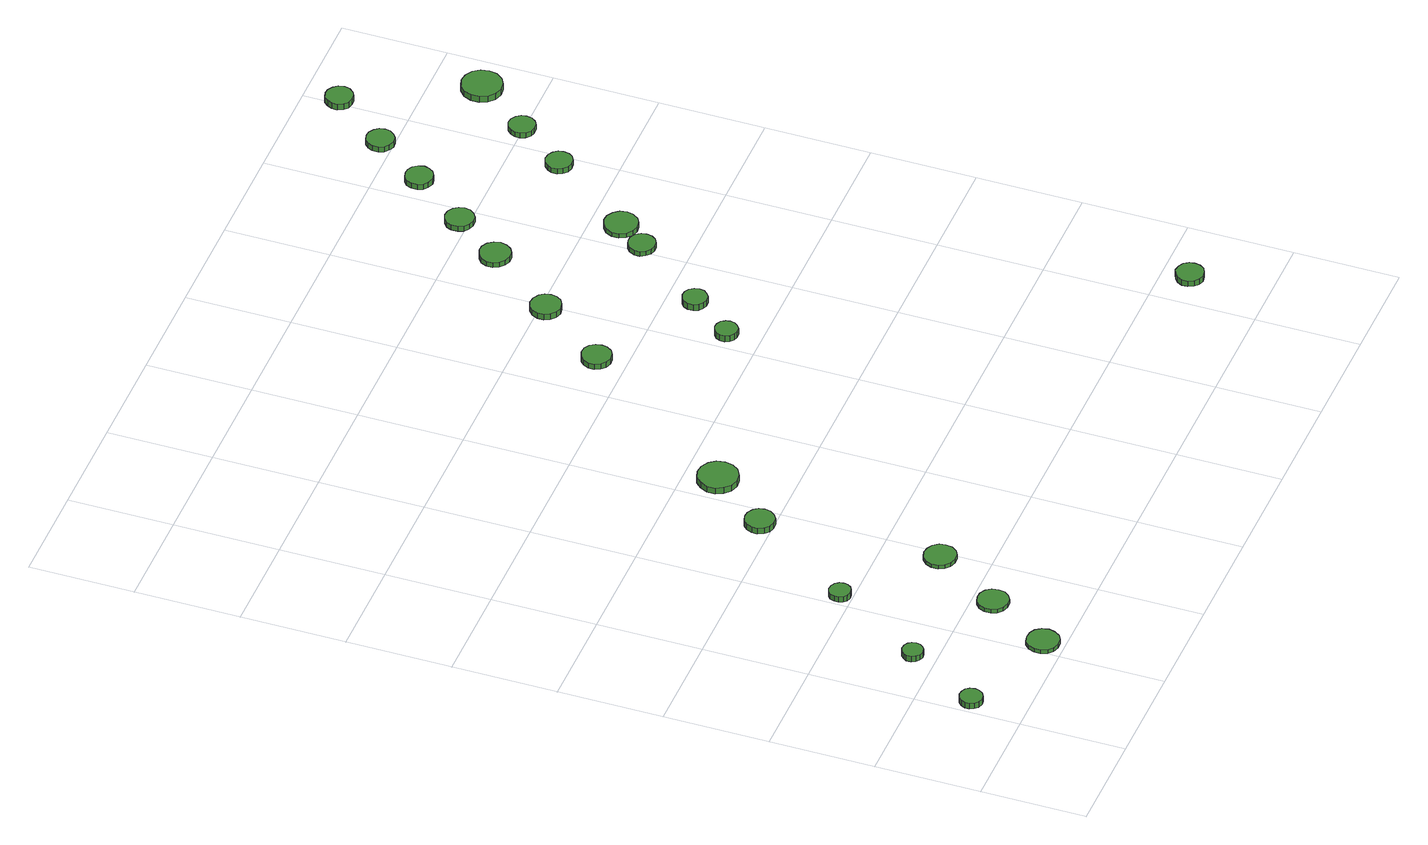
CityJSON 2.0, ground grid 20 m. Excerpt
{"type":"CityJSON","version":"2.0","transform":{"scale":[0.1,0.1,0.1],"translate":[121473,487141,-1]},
"CityObjects":{
"tree1":{"type":"SolitaryVegetationObject","attributes":{"function":"something"},"geometry":[{"type":"MultiSurface","lod":"1","boundaries":[[[0,1,2,3,4,5,6,7,8,9,10,11,12,13,14]],[[15,16,17,18,19,20,21,22,23,24,25,26,27,28,29]],[[0,29,28,1]],[[1,28,27,2]],[[2,27,26,3]],[[3,26,25,4]],[[4,25,24,5]],[[5,24,23,6]],[[6,23,22,7]],[[7,22,21,8]],[[8,21,20,9]],[[9,20,19,10]],[[10,19,18,11]],[[11,18,17,12]],[[12,17,16,13]],[[13,16,15,14]],[[14,15,29,0]]]}]},
"tree2":{"type":"SolitaryVegetationObject","attributes":{"function":"something"},"geometry":[{"type":"MultiSurface","lod":"1","boundaries":[[[30,31,32,33,34,35,36,37,38,39,40,41,42,43,44]],[[45,46,47,48,49,50,51,52,53,54,55,56,57,58,59]],[[30,59,58,31]],[[31,58,57,32]],[[32,57,56,33]],[[33,56,55,34]],[[34,55,54,35]],[[35,54,53,36]],[[36,53,52,37]],[[37,52,51,38]],[[38,51,50,39]],[[39,50,49,40]],[[40,49,48,41]],[[41,48,47,42]],[[42,47,46,43]],[[43,46,45,44]],[[44,45,59,30]]]}]},
"tree3":{"type":"SolitaryVegetationObject","attributes":{"function":"something"},"geometry":[{"type":"MultiSurface","lod":"1","boundaries":[[[60,61,62,63,64,65,66,67,68,69,70,71,72,73,74]],[[75,76,77,78,79,80,81,82,83,84,85,86,87,88,89]],[[60,89,88,61]],[[61,88,87,62]],[[62,87,86,63]],[[63,86,85,64]],[[64,85,84,65]],[[65,84,83,66]],[[66,83,82,67]],[[67,82,81,68]],[[68,81,80,69]],[[69,80,79,70]],[[70,79,78,71]],[[71,78,77,72]],[[72,77,76,73]],[[73,76,75,74]],[[74,75,89,60]]]}]},
"tree4":{"type":"SolitaryVegetationObject","attributes":{"function":"something"},"geometry":[{"type":"MultiSurface","lod":"1","boundaries":[[[90,91,92,93,94,95,96,97,98,99,100,101,102,103,104]],[[105,106,107,108,109,110,111,112,113,114,115,116,117,118,119]],[[90,119,118,91]],[[91,118,117,92]],[[92,117,116,93]],[[93,116,115,94]],[[94,115,114,95]],[[95,114,113,96]],[[96,113,112,97]],[[97,112,111,98]],[[98,111,110,99]],[[99,110,109,100]],[[100,109,108,101]],[[101,108,107,102]],[[102,107,106,103]],[[103,106,105,104]],[[104,105,119,90]]]}]},
"tree5":{"type":"SolitaryVegetationObject","attributes":{"function":"something"},"geometry":[{"type":"MultiSurface","lod":"1","boundaries":[[[120,121,122,123,124,125,126,127,128,129,130,131,132,133,134]],[[135,136,137,138,139,140,141,142,143,144,145,146,147,148,149]],[[120,149,148,121]],[[121,148,147,122]],[[122,147,146,123]],[[123,146,145,124]],[[124,145,144,125]],[[125,144,143,126]],[[126,143,142,127]],[[127,142,141,128]],[[128,141,140,129]],[[129,140,139,130]],[[130,139,138,131]],[[131,138,137,132]],[[132,137,136,133]],[[133,136,135,134]],[[134,135,149,120]]]}]},
"tree6":{"type":"SolitaryVegetationObject","attributes":{"function":"something"},"geometry":[{"type":"MultiSurface","lod":"1","boundaries":[[[150,151,152,153,154,155,156,157,158,159,160,161,162,163,164]],[[165,166,167,168,169,170,171,172,173,174,175,176,177,178,179]],[[150,179,178,151]],[[151,178,177,152]],[[152,177,176,153]],[[153,176,175,154]],[[154,175,174,155]],[[155,174,173,156]],[[156,173,172,157]],[[157,172,171,158]],[[158,171,170,159]],[[159,170,169,160]],[[160,169,168,161]],[[161,168,167,162]],[[162,167,166,163]],[[163,166,165,164]],[[164,165,179,150]]]}]},
"tree7":{"type":"SolitaryVegetationObject","attributes":{"function":"something"},"geometry":[{"type":"MultiSurface","lod":"1","boundaries":[[[180,181,182,183,184,185,186,187,188,189,190,191,192,193,194]],[[195,196,197,198,199,200,201,202,203,204,205,206,207,208,209]],[[180,209,208,181]],[[181,208,207,182]],[[182,207,206,183]],[[183,206,205,184]],[[184,205,204,185]],[[185,204,203,186]],[[186,203,202,187]],[[187,202,201,188]],[[188,201,200,189]],[[189,200,199,190]],[[190,199,198,191]],[[191,198,197,192]],[[192,197,196,193]],[[193,196,195,194]],[[194,195,209,180]]]}]},
"tree8":{"type":"SolitaryVegetationObject","attributes":{"function":"something"},"geometry":[{"type":"MultiSurface","lod":"1","boundaries":[[[210,211,212,213,214,215,216,217,218,219,220,221,222,223,224]],[[225,226,227,228,229,230,231,232,233,234,235,236,237,238,239]],[[210,239,238,211]],[[211,238,237,212]],[[212,237,236,213]],[[213,236,235,214]],[[214,235,234,215]],[[215,234,233,216]],[[216,233,232,217]],[[217,232,231,218]],[[218,231,230,219]],[[219,230,229,220]],[[220,229,228,221]],[[221,228,227,222]],[[222,227,226,223]],[[223,226,225,224]],[[224,225,239,210]]]}]},
"tree9":{"type":"SolitaryVegetationObject","attributes":{"function":"something"},"geometry":[{"type":"MultiSurface","lod":"1","boundaries":[[[240,241,242,243,244,245,246,247,248,249,250,251,252,253,254]],[[255,256,257,258,259,260,261,262,263,264,265,266,267,268,269]],[[240,269,268,241]],[[241,268,267,242]],[[242,267,266,243]],[[243,266,265,244]],[[244,265,264,245]],[[245,264,263,246]],[[246,263,262,247]],[[247,262,261,248]],[[248,261,260,249]],[[249,260,259,250]],[[250,259,258,251]],[[251,258,257,252]],[[252,257,256,253]],[[253,256,255,254]],[[254,255,269,240]]]}]},
"tree10":{"type":"SolitaryVegetationObject","attributes":{"function":"something"},"geometry":[{"type":"MultiSurface","lod":"1","boundaries":[[[270,271,272,273,274,275,276,277,278,279,280,281,282,283,284]],[[285,286,287,288,289,290,291,292,293,294,295,296,297,298,299]],[[270,299,298,271]],[[271,298,297,272]],[[272,297,296,273]],[[273,296,295,274]],[[274,295,294,275]],[[275,294,293,276]],[[276,293,292,277]],[[277,292,291,278]],[[278,291,290,279]],[[279,290,289,280]],[[280,289,288,281]],[[281,288,287,282]],[[282,287,286,283]],[[283,286,285,284]],[[284,285,299,270]]]}]},
"tree11":{"type":"SolitaryVegetationObject","attributes":{"function":"something"},"geometry":[{"type":"MultiSurface","lod":"1","boundaries":[[[300,301,302,303,304,305,306,307,308,309,310,311,312,313,314]],[[315,316,317,318,319,320,321,322,323,324,325,326,327,328,329]],[[300,329,328,301]],[[301,328,327,302]],[[302,327,326,303]],[[303,326,325,304]],[[304,325,324,305]],[[305,324,323,306]],[[306,323,322,307]],[[307,322,321,308]],[[308,321,320,309]],[[309,320,319,310]],[[310,319,318,311]],[[311,318,317,312]],[[312,317,316,313]],[[313,316,315,314]],[[314,315,329,300]]]}]},
"tree12":{"type":"SolitaryVegetationObject","attributes":{"function":"something"},"geometry":[{"type":"MultiSurface","lod":"1","boundaries":[[[330,331,332,333,334,335,336,337,338,339,340,341,342,343,344]],[[345,346,347,348,349,350,351,352,353,354,355,356,357,358,359]],[[330,359,358,331]],[[331,358,357,332]],[[332,357,356,333]],[[333,356,355,334]],[[334,355,354,335]],[[335,354,353,336]],[[336,353,352,337]],[[337,352,351,338]],[[338,351,350,339]],[[339,350,349,340]],[[340,349,348,341]],[[341,348,347,342]],[[342,347,346,343]],[[343,346,345,344]],[[344,345,359,330]]]}]},
"tree13":{"type":"SolitaryVegetationObject","attributes":{"function":"something"},"geometry":[{"type":"MultiSurface","lod":"1","boundaries":[[[360,361,362,363,364,365,366,367,368,369,370,371,372,373,374]],[[375,376,377,378,379,380,381,382,383,384,385,386,387,388,389]],[[360,389,388,361]],[[361,388,387,362]],[[362,387,386,363]],[[363,386,385,364]],[[364,385,384,365]],[[365,384,383,366]],[[366,383,382,367]],[[367,382,381,368]],[[368,381,380,369]],[[369,380,379,370]],[[370,379,378,371]],[[371,378,377,372]],[[372,377,376,373]],[[373,376,375,374]],[[374,375,389,360]]]}]},
"tree14":{"type":"SolitaryVegetationObject","attributes":{"function":"something"},"geometry":[{"type":"MultiSurface","lod":"1","boundaries":[[[390,391,392,393,394,395,396,397,398,399,400,401,402,403,404]],[[405,406,407,408,409,410,411,412,413,414,415,416,417,418,419]],[[390,419,418,391]],[[391,418,417,392]],[[392,417,416,393]],[[393,416,415,394]],[[394,415,414,395]],[[395,414,413,396]],[[396,413,412,397]],[[397,412,411,398]],[[398,411,410,399]],[[399,410,409,400]],[[400,409,408,401]],[[401,408,407,402]],[[402,407,406,403]],[[403,406,405,404]],[[404,405,419,390]]]}]},
"tree15":{"type":"SolitaryVegetationObject","attributes":{"function":"something"},"geometry":[{"type":"MultiSurface","lod":"1","boundaries":[[[420,421,422,423,424,425,426,427,428,429,430,431,432,433,434]],[[435,436,437,438,439,440,441,442,443,444,445,446,447,448,449]],[[420,449,448,421]],[[421,448,447,422]],[[422,447,446,423]],[[423,446,445,424]],[[424,445,444,425]],[[425,444,443,426]],[[426,443,442,427]],[[427,442,441,428]],[[428,441,440,429]],[[429,440,439,430]],[[430,439,438,431]],[[431,438,437,432]],[[432,437,436,433]],[[433,436,435,434]],[[434,435,449,420]]]}]},
"tree16":{"type":"SolitaryVegetationObject","attributes":{"function":"something"},"geometry":[{"type":"MultiSurface","lod":"1","boundaries":[[[450,451,452,453,454,455,456,457,458,459,460,461,462,463,464]],[[465,466,467,468,469,470,471,472,473,474,475,476,477,478,479]],[[450,479,478,451]],[[451,478,477,452]],[[452,477,476,453]],[[453,476,475,454]],[[454,475,474,455]],[[455,474,473,456]],[[456,473,472,457]],[[457,472,471,458]],[[458,471,470,459]],[[459,470,469,460]],[[460,469,468,461]],[[461,468,467,462]],[[462,467,466,463]],[[463,466,465,464]],[[464,465,479,450]]]}]},
"tree17":{"type":"SolitaryVegetationObject","attributes":{"function":"something"},"geometry":[{"type":"MultiSurface","lod":"1","boundaries":[[[480,481,482,483,484,485,486,487,488,489,490,491,492,493,494]],[[495,496,497,498,499,500,501,502,503,504,505,506,507,508,509]],[[480,509,508,481]],[[481,508,507,482]],[[482,507,506,483]],[[483,506,505,484]],[[484,505,504,485]],[[485,504,503,486]],[[486,503,502,487]],[[487,502,501,488]],[[488,501,500,489]],[[489,500,499,490]],[[490,499,498,491]],[[491,498,497,492]],[[492,497,496,493]],[[493,496,495,494]],[[494,495,509,480]]]}]},
"tree18":{"type":"SolitaryVegetationObject","attributes":{"function":"something"},"geometry":[{"type":"MultiSurface","lod":"1","boundaries":[[[510,511,512,513,514,515,516,517,518,519,520,521,522,523,524]],[[525,526,527,528,529,530,531,532,533,534,535,536,537,538,539]],[[510,539,538,511]],[[511,538,537,512]],[[512,537,536,513]],[[513,536,535,514]],[[514,535,534,515]],[[515,534,533,516]],[[516,533,532,517]],[[517,532,531,518]],[[518,531,530,519]],[[519,530,529,520]],[[520,529,528,521]],[[521,528,527,522]],[[522,527,526,523]],[[523,526,525,524]],[[524,525,539,510]]]}]},
"tree19":{"type":"SolitaryVegetationObject","attributes":{"function":"something"},"geometry":[{"type":"MultiSurface","lod":"1","boundaries":[[[540,541,542,543,544,545,546,547,548,549,550,551,552,553,554]],[[555,556,557,558,559,560,561,562,563,564,565,566,567,568,569]],[[540,569,568,541]],[[541,568,567,542]],[[542,567,566,543]],[[543,566,565,544]],[[544,565,564,545]],[[545,564,563,546]],[[546,563,562,547]],[[547,562,561,548]],[[548,561,560,549]],[[549,560,559,550]],[[550,559,558,551]],[[551,558,557,552]],[[552,557,556,553]],[[553,556,555,554]],[[554,555,569,540]]]}]},
"tree20":{"type":"SolitaryVegetationObject","attributes":{"function":"something"},"geometry":[{"type":"MultiSurface","lod":"1","boundaries":[[[570,571,572,573,574,575,576,577,578,579,580,581,582,583,584]],[[585,586,587,588,589,590,591,592,593,594,595,596,597,598,599]],[[570,599,598,571]],[[571,598,597,572]],[[572,597,596,573]],[[573,596,595,574]],[[574,595,594,575]],[[575,594,593,576]],[[576,593,592,577]],[[577,592,591,578]],[[578,591,590,579]],[[579,590,589,580]],[[580,589,588,581]],[[581,588,587,582]],[[582,587,586,583]],[[583,586,585,584]],[[584,585,599,570]]]}]},
"tree21":{"type":"SolitaryVegetationObject","attributes":{"function":"something"},"geometry":[{"type":"MultiSurface","lod":"1","boundaries":[[[600,601,602,603,604,605,606,607,608,609,610,611,612,613,614]],[[615,616,617,618,619,620,621,622,623,624,625,626,627,628,629]],[[600,629,628,601]],[[601,628,627,602]],[[602,627,626,603]],[[603,626,625,604]],[[604,625,624,605]],[[605,624,623,606]],[[606,623,622,607]],[[607,622,621,608]],[[608,621,620,609]],[[609,620,619,610]],[[610,619,618,611]],[[611,618,617,612]],[[612,617,616,613]],[[613,616,615,614]],[[614,615,629,600]]]}]},
"tree22":{"type":"SolitaryVegetationObject","attributes":{"function":"something"},"geometry":[{"type":"MultiSurface","lod":"1","boundaries":[[[630,631,632,633,634,635,636,637,638,639,640,641,642,643,644]],[[645,646,647,648,649,650,651,652,653,654,655,656,657,658,659]],[[630,659,658,631]],[[631,658,657,632]],[[632,657,656,633]],[[633,656,655,634]],[[634,655,654,635]],[[635,654,653,636]],[[636,653,652,637]],[[637,652,651,638]],[[638,651,650,639]],[[639,650,649,640]],[[640,649,648,641]],[[641,648,647,642]],[[642,647,646,643]],[[643,646,645,644]],[[644,645,659,630]]]}]},
"tree23":{"type":"SolitaryVegetationObject","attributes":{"function":"something"},"geometry":[{"type":"MultiSurface","lod":"1","boundaries":[[[660,661,662,663,664,665,666,667,668,669,670,671,672,673,674]],[[675,676,677,678,679,680,681,682,683,684,685,686,687,688,689]],[[660,689,688,661]],[[661,688,687,662]],[[662,687,686,663]],[[663,686,685,664]],[[664,685,684,665]],[[665,684,683,666]],[[666,683,682,667]],[[667,682,681,668]],[[668,681,680,669]],[[669,680,679,670]],[[670,679,678,671]],[[671,678,677,672]],[[672,677,676,673]],[[673,676,675,674]],[[674,675,689,660]]]}]}
},
"vertices":[
[53,104,18],[51,113,18],[46,120,18],[38,124,18],[29,125,18],[20,122,18],[14,116,18],[10,108,18],[10,99,18],[14,91,18],[20,85,18],[29,82,18],[38,83,18],[46,88,18],[51,95,18],[51,95,6],[46,88,6],[38,83,6],[29,82,6],[20,85,6],[14,91,6],[10,99,6],[10,108,6],[14,116,6],[20,122,6],[29,125,6],[38,124,6],[46,120,6],[51,113,6],[53,104,6],
[136,246,18],[135,254,18],[130,260,18],[123,264,18],[114,265,18],[107,263,18],[101,257,18],[97,250,18],[97,241,18],[101,234,18],[107,229,18],[114,226,18],[123,227,18],[130,231,18],[135,238,18],[135,238,6],[130,231,6],[123,227,6],[114,226,6],[107,229,6],[101,234,6],[97,241,6],[97,250,6],[101,257,6],[107,263,6],[114,265,6],[123,264,6],[130,260,6],[135,254,6],[136,246,6],
[258,40,14],[255,53,14],[248,63,14],[237,69,14],[224,70,14],[212,67,14],[203,58,14],[198,46,14],[198,34,14],[203,22,14],[212,14,14],[224,10,14],[237,11,14],[248,17,14],[255,28,14],[255,28,6],[248,17,6],[237,11,6],[224,10,6],[212,14,6],[203,22,6],[198,34,6],[198,46,6],[203,58,6],[212,67,6],[224,70,6],[237,69,6],[248,63,6],[255,53,6],[258,40,6],
[330,162,14],[328,174,14],[321,184,14],[310,190,14],[298,191,14],[287,187,14],[278,179,14],[273,168,14],[273,156,14],[278,145,14],[287,137,14],[298,133,14],[310,134,14],[321,140,14],[328,150,14],[328,150,6],[321,140,6],[310,134,6],[298,133,6],[287,137,6],[278,145,6],[273,156,6],[273,168,6],[278,179,6],[287,187,6],[298,191,6],[310,190,6],[321,184,6],[328,174,6],[330,162,6],
[248,424,18],[246,432,18],[241,439,18],[234,443,18],[225,444,18],[217,441,18],[211,436,18],[208,428,18],[208,420,18],[211,412,18],[217,406,18],[225,404,18],[234,405,18],[241,409,18],[246,416,18],[246,416,6],[241,409,6],[234,405,6],[225,404,6],[217,406,6],[211,412,6],[208,420,6],[208,428,6],[211,436,6],[217,441,6],[225,444,6],[234,443,6],[241,439,6],[246,432,6],[248,424,6],
[415,293,14],[413,305,14],[405,315,14],[395,321,14],[382,323,14],[370,319,14],[361,310,14],[356,299,14],[356,286,14],[361,275,14],[370,267,14],[382,263,14],[395,264,14],[405,270,14],[413,280,14],[413,280,6],[405,270,6],[395,264,6],[382,263,6],[370,267,6],[361,275,6],[356,286,6],[356,299,6],[361,310,6],[370,319,6],[382,323,6],[395,321,6],[405,315,6],[413,305,6],[415,293,6],
[390,626,20],[388,637,20],[381,646,20],[371,652,20],[359,653,20],[348,650,20],[340,642,20],[335,631,20],[335,620,20],[340,609,20],[348,601,20],[359,598,20],[371,599,20],[381,605,20],[388,614,20],[388,614,7],[381,605,7],[371,599,7],[359,598,7],[348,601,7],[340,609,7],[335,620,7],[335,631,7],[340,642,7],[348,650,7],[359,653,7],[371,652,7],[381,646,7],[388,637,7],[390,626,7],
[483,735,25],[480,751,25],[471,763,25],[457,771,25],[441,773,25],[426,768,25],[415,757,25],[408,743,25],[408,727,25],[415,713,25],[426,702,25],[441,697,25],[457,699,25],[471,707,25],[480,720,25],[480,720,12],[471,707,12],[457,699,12],[441,697,12],[426,702,12],[415,713,12],[408,727,12],[408,743,12],[415,757,12],[426,768,12],[441,773,12],[457,771,12],[471,763,12],[480,751,12],[483,735,12],
[717,1055,21],[715,1066,21],[708,1076,21],[698,1082,21],[686,1083,21],[675,1079,21],[667,1071,21],[662,1061,21],[662,1049,21],[667,1039,21],[675,1031,21],[686,1027,21],[698,1029,21],[708,1034,21],[715,1044,21],[715,1044,9],[708,1034,9],[698,1029,9],[686,1027,9],[675,1031,9],[667,1039,9],[662,1049,9],[662,1061,9],[667,1071,9],[675,1079,9],[686,1083,9],[698,1082,9],[708,1076,9],[715,1066,9],[717,1055,9],
[854,863,25],[852,871,25],[847,879,25],[839,883,25],[830,884,25],[822,881,25],[815,875,25],[811,867,25],[811,858,25],[815,850,25],[822,844,25],[830,841,25],[839,842,25],[847,847,25],[852,854,25],[852,854,12],[847,847,12],[839,842,12],[830,841,12],[822,844,12],[815,850,12],[811,858,12],[811,867,12],[815,875,12],[822,881,12],[830,884,12],[839,883,12],[847,879,12],[852,871,12],[854,863,12],
[821,1189,18],[819,1201,18],[812,1210,18],[801,1216,18],[789,1218,18],[778,1214,18],[769,1206,18],[764,1195,18],[764,1183,18],[769,1172,18],[778,1164,18],[789,1160,18],[801,1162,18],[812,1168,18],[819,1177,18],[819,1177,6],[812,1168,6],[801,1162,6],[789,1160,6],[778,1164,6],[769,1172,6],[764,1183,6],[764,1195,6],[769,1206,6],[778,1214,6],[789,1218,6],[801,1216,6],[812,1210,6],[819,1201,6],[821,1189,6],
[926,948,19],[924,957,19],[918,965,19],[910,970,19],[900,971,19],[891,968,19],[884,962,19],[880,953,19],[880,943,19],[884,934,19],[891,928,19],[900,925,19],[910,926,19],[918,931,19],[924,938,19],[924,938,6],[918,931,6],[910,926,6],[900,925,6],[891,928,6],[884,934,6],[880,943,6],[880,953,6],[884,962,6],[891,968,6],[900,971,6],[910,970,6],[918,965,6],[924,957,6],[926,948,6],
[927,1324,17],[924,1336,17],[917,1346,17],[906,1352,17],[894,1353,17],[883,1349,17],[874,1341,17],[869,1330,17],[869,1318,17],[874,1307,17],[883,1299,17],[894,1295,17],[906,1296,17],[917,1302,17],[924,1312,17],[924,1312,6],[917,1302,6],[906,1296,6],[894,1295,6],[883,1299,6],[874,1307,6],[869,1318,6],[869,1330,6],[874,1341,6],[883,1349,6],[894,1353,6],[906,1352,6],[917,1346,6],[924,1336,6],[927,1324,6],
[1292,147,24],[1290,157,24],[1284,166,24],[1274,171,24],[1263,173,24],[1253,169,24],[1245,162,24],[1240,152,24],[1240,141,24],[1245,131,24],[1253,124,24],[1263,120,24],[1274,122,24],[1284,127,24],[1290,136,24],[1290,136,12],[1284,127,12],[1274,122,12],[1263,120,12],[1253,124,12],[1245,131,12],[1240,141,12],[1240,152,12],[1245,162,12],[1253,169,12],[1263,173,12],[1274,171,12],[1284,166,12],[1290,157,12],[1292,147,12],
[1040,1090,16],[1038,1100,16],[1032,1109,16],[1022,1114,16],[1012,1115,16],[1002,1112,16],[994,1105,16],[989,1095,16],[989,1084,16],[994,1075,16],[1002,1067,16],[1012,1064,16],[1022,1065,16],[1032,1071,16],[1038,1079,16],[1038,1079,6],[1032,1071,6],[1022,1065,6],[1012,1064,6],[1002,1067,6],[994,1075,6],[989,1084,6],[989,1095,6],[994,1105,6],[1002,1112,6],[1012,1115,6],[1022,1114,6],[1032,1109,6],[1038,1100,6],[1040,1090,6],
[995,1417,17],[993,1428,17],[986,1437,17],[977,1443,17],[965,1444,17],[955,1440,17],[946,1433,17],[942,1423,17],[942,1411,17],[946,1401,17],[955,1394,17],[965,1390,17],[977,1391,17],[986,1397,17],[993,1406,17],[993,1406,6],[986,1397,6],[977,1391,6],[965,1390,6],[955,1394,6],[946,1401,6],[942,1411,6],[942,1423,6],[946,1433,6],[955,1440,6],[965,1444,6],[977,1443,6],[986,1437,6],[993,1428,6],[995,1417,6],
[1086,1144,16],[1083,1157,16],[1075,1167,16],[1064,1174,16],[1051,1175,16],[1039,1171,16],[1029,1162,16],[1023,1150,16],[1023,1137,16],[1029,1125,16],[1039,1116,16],[1051,1112,16],[1064,1114,16],[1075,1120,16],[1083,1131,16],[1083,1131,6],[1075,1120,6],[1064,1114,6],[1051,1112,6],[1039,1116,6],[1029,1125,6],[1023,1137,6],[1023,1150,6],[1029,1162,6],[1039,1171,6],[1051,1175,6],[1064,1174,6],[1075,1167,6],[1083,1157,6],[1086,1144,6],
[1078,1524,18],[1075,1535,18],[1069,1544,18],[1059,1549,18],[1049,1550,18],[1038,1547,18],[1030,1540,18],[1026,1530,18],[1026,1519,18],[1030,1509,18],[1038,1502,18],[1049,1498,18],[1059,1500,18],[1069,1505,18],[1075,1514,18],[1075,1514,6],[1069,1505,6],[1059,1500,6],[1049,1498,6],[1038,1502,6],[1030,1509,6],[1026,1519,6],[1026,1530,6],[1030,1540,6],[1038,1547,6],[1049,1550,6],[1059,1549,6],[1069,1544,6],[1075,1535,6],[1078,1524,6],
[1203,1307,17],[1201,1317,17],[1195,1325,17],[1186,1330,17],[1175,1332,17],[1165,1328,17],[1158,1321,17],[1153,1312,17],[1153,1301,17],[1158,1292,17],[1165,1285,17],[1175,1282,17],[1186,1283,17],[1195,1288,17],[1201,1296,17],[1201,1296,6],[1195,1288,6],[1186,1283,6],[1175,1282,6],[1165,1285,6],[1158,1292,6],[1153,1301,6],[1153,1312,6],[1158,1321,6],[1165,1328,6],[1175,1332,6],[1186,1330,6],[1195,1325,6],[1201,1317,6],[1203,1307,6],
[1151,1625,18],[1149,1636,18],[1142,1644,18],[1133,1650,18],[1122,1651,18],[1112,1648,18],[1104,1640,18],[1100,1631,18],[1100,1620,18],[1104,1610,18],[1112,1603,18],[1122,1599,18],[1133,1600,18],[1142,1606,18],[1149,1615,18],[1149,1615,6],[1142,1606,6],[1133,1600,6],[1122,1599,6],[1112,1603,6],[1104,1610,6],[1100,1620,6],[1100,1631,6],[1104,1640,6],[1112,1648,6],[1122,1651,6],[1133,1650,6],[1142,1644,6],[1149,1636,6],[1151,1625,6],
[1273,1403,17],[1271,1413,17],[1265,1421,17],[1256,1427,17],[1245,1428,17],[1236,1424,17],[1228,1417,17],[1224,1408,17],[1224,1398,17],[1228,1388,17],[1236,1381,17],[1245,1378,17],[1256,1379,17],[1265,1384,17],[1271,1393,17],[1271,1393,6],[1265,1384,6],[1256,1379,6],[1245,1378,6],[1236,1381,6],[1228,1388,6],[1224,1398,6],[1224,1408,6],[1228,1417,6],[1236,1424,6],[1245,1428,6],[1256,1427,6],[1265,1421,6],[1271,1413,6],[1273,1403,6],
[1229,1731,25],[1227,1742,25],[1220,1750,25],[1211,1756,25],[1201,1757,25],[1190,1754,25],[1183,1746,25],[1178,1737,25],[1178,1726,25],[1183,1716,25],[1190,1709,25],[1201,1706,25],[1211,1707,25],[1220,1712,25],[1227,1721,25],[1227,1721,12],[1220,1712,12],[1211,1707,12],[1201,1706,12],[1190,1709,12],[1183,1716,12],[1178,1726,12],[1178,1737,12],[1183,1746,12],[1190,1754,12],[1201,1757,12],[1211,1756,12],[1220,1750,12],[1227,1742,12],[1229,1731,12],
[1366,1508,19],[1363,1523,19],[1354,1536,19],[1340,1544,19],[1325,1546,19],[1310,1541,19],[1298,1530,19],[1292,1516,19],[1292,1500,19],[1298,1486,19],[1310,1475,19],[1325,1470,19],[1340,1472,19],[1354,1480,19],[1363,1493,19],[1363,1493,6],[1354,1480,6],[1340,1472,6],[1325,1470,6],[1310,1475,6],[1298,1486,6],[1292,1500,6],[1292,1516,6],[1298,1530,6],[1310,1541,6],[1325,1546,6],[1340,1544,6],[1354,1536,6],[1363,1523,6],[1366,1508,6]
]}
